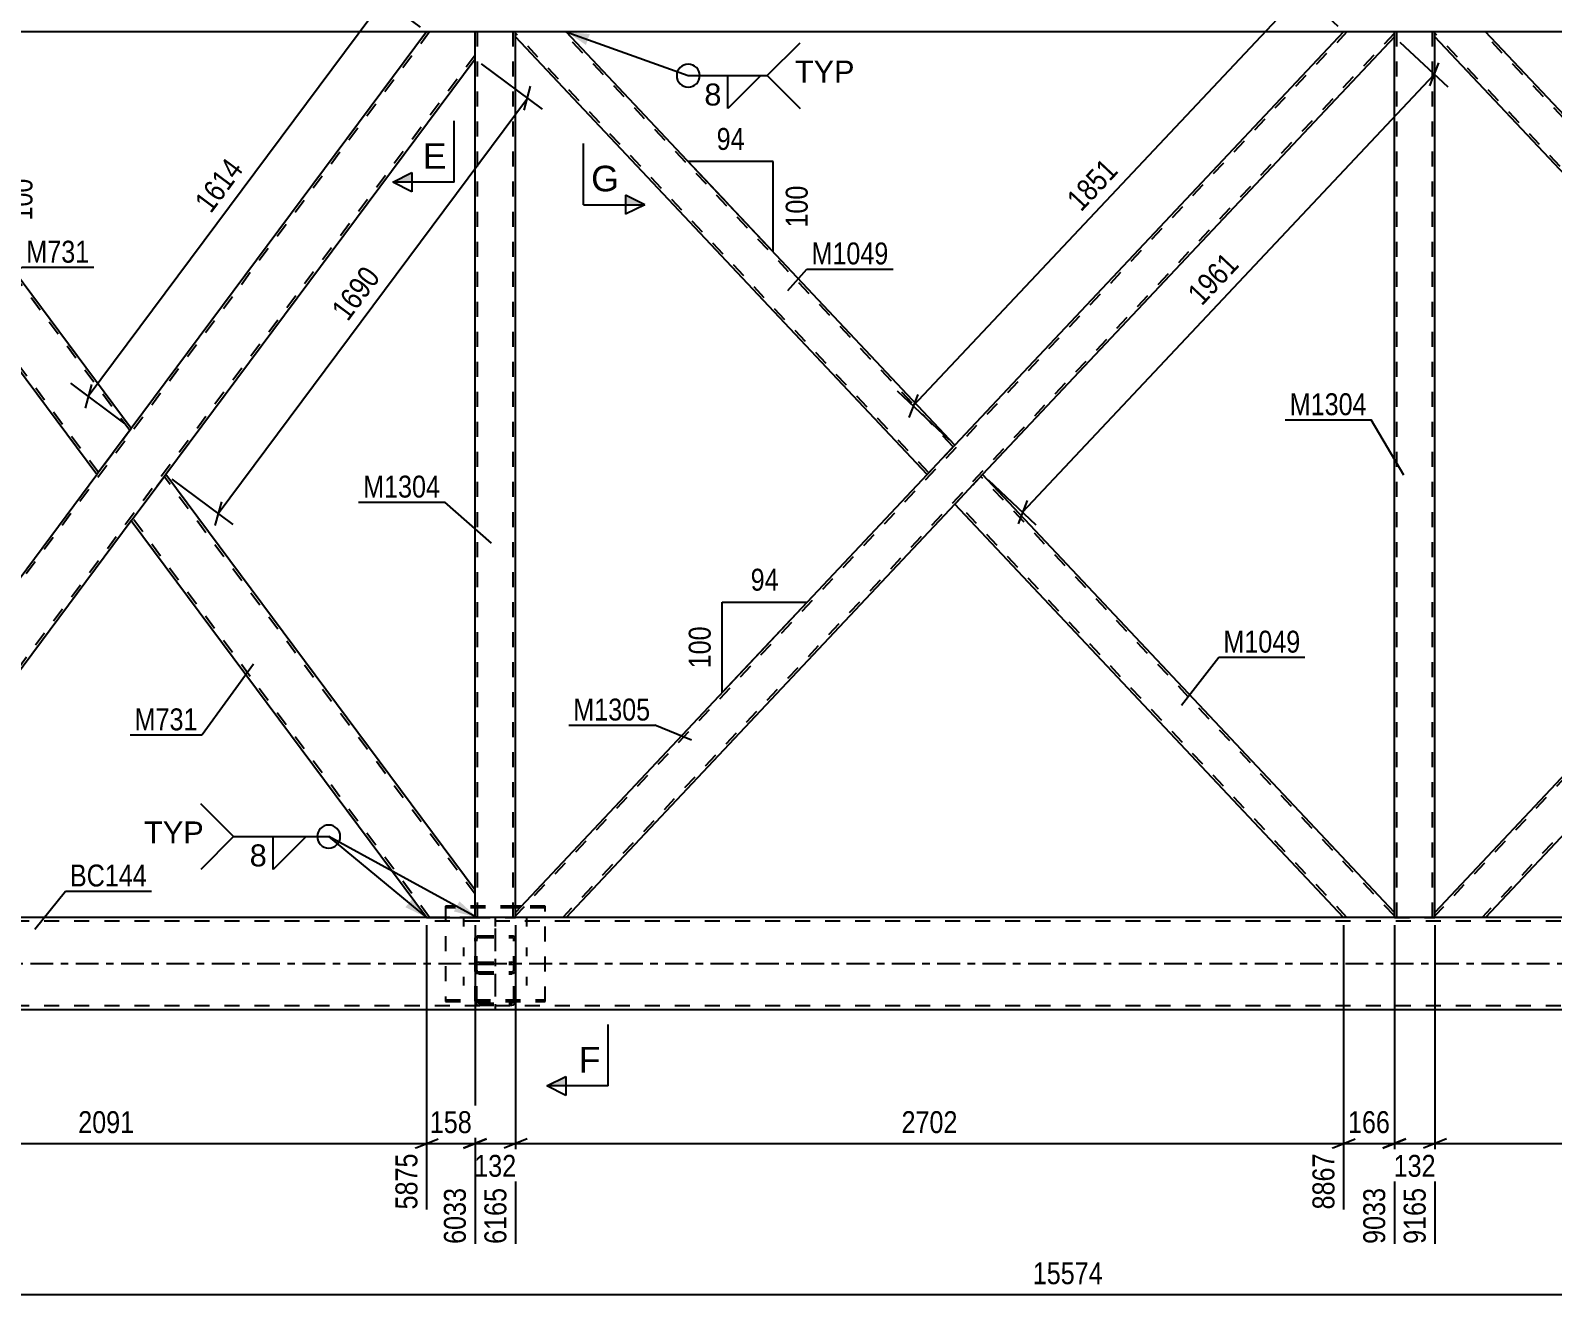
# Model space of a CAD drawing. Header units: millimetres. Extents: x -46 to 795, y -443 to 151.
# Drawn here: x 168.9 to 367.5, y -170.8 to -5.8 of the extents above; entities that cross this region are included whole.
import ezdxf

# ---------------------------------------------------------------- set-up
doc = ezdxf.new("R2010")
doc.units = ezdxf.units.MM
doc.linetypes.add('DXK_LINE_DOT2', pattern=[3.9198, 1.9599, -1.9599])
doc.linetypes.add('DXK_LINE_DOT3', pattern=[5.9187, 2.979, -0.9799, 0.9799, -0.9799])
doc.styles.add('Arial', font='ARIAL.TTF', dxfattribs={"height": 0.2})
doc.styles.add('Arial Narrow', font='ARIALN.TTF', dxfattribs={"height": 0.2})

# ---------------------------------------------------------------- blocks, each defined once
blk = doc.blocks.new('Part-761550593-3245 - 3006')
at = {"color": 7, "linetype": 'DXK_LINE_DOT3'}
blk.add_line((229.55, -123.04), (229.55, -133.66), dxfattribs=at)
at = {"color": 7, "linetype": 'DXK_LINE_DOT2'}
for p, q in [((226.91, -124.43), (226.94, -124.26)), ((226.91, -132.54), (226.91, -124.43)), ((226.94, -124.26), (227.05, -124.12)), ((227.05, -124.12), (227.2, -124.02)), ((227.16, -124.35), (227.15, -124.43)), ((227.15, -132.54), (227.15, -124.43)), ((227.22, -124.27), (227.16, -124.35)), ((227.2, -124.02), (227.39, -123.98)), ((227.29, -124.23), (227.22, -124.27)), ((227.39, -124.21), (227.29, -124.23)), ((227.39, -123.98), (231.71, -123.98)), ((227.39, -124.21), (231.71, -124.21)), ((231.71, -123.98), (231.89, -124.02)), ((231.8, -124.23), (231.71, -124.21)), ((231.87, -124.27), (231.8, -124.23)), ((231.93, -124.35), (231.87, -124.27)), ((231.89, -124.02), (232.04, -124.12)), ((231.95, -124.43), (231.93, -124.35)), ((231.95, -132.54), (231.95, -124.43)), ((232.04, -124.12), (232.15, -124.26)), ((232.15, -124.26), (232.19, -124.43)), ((232.19, -132.54), (232.19, -124.43)), ((226.94, -127.75), (226.91, -127.94)), ((226.94, -128.67), (226.91, -128.49)), ((227.05, -128.81), (226.94, -128.67)), ((227.2, -128.91), (227.05, -128.81)), ((227.15, -127.94), (227.16, -127.84)), ((227.15, -128.49), (227.16, -128.58)), ((227.16, -127.84), (227.22, -127.76)), ((227.16, -128.58), (227.22, -128.65)), ((227.39, -127.43), (227.2, -127.47)), ((227.39, -128.94), (227.2, -128.91)), ((227.22, -127.76), (227.29, -127.71)), ((227.22, -128.65), (227.29, -128.7)), ((227.29, -127.71), (227.39, -127.69)), ((227.29, -128.7), (227.39, -128.72)), ((227.39, -127.43), (231.71, -127.43)), ((227.39, -127.69), (231.71, -127.69)), ((227.39, -128.72), (231.71, -128.72)), ((227.39, -128.94), (231.71, -128.94)), ((231.89, -127.47), (231.71, -127.43)), ((231.71, -127.69), (231.8, -127.71)), ((231.71, -128.72), (231.8, -128.7)), ((231.89, -128.91), (231.71, -128.94)), ((231.8, -127.71), (231.87, -127.76)), ((231.8, -128.7), (231.87, -128.65)), ((231.87, -127.76), (231.93, -127.84)), ((231.87, -128.65), (231.93, -128.58)), ((232.04, -128.81), (231.89, -128.91)), ((231.93, -127.84), (231.95, -127.94)), ((231.93, -128.58), (231.95, -128.49)), ((232.15, -128.67), (232.04, -128.81)), ((232.19, -127.94), (232.15, -127.75)), ((232.19, -128.49), (232.15, -128.67)), ((226.91, -132.54), (226.94, -132.73)), ((227.16, -132.64), (227.15, -132.54)), ((227.22, -132.72), (227.16, -132.64)), ((227.2, -133.01), (227.39, -133.05)), ((227.29, -132.77), (227.22, -132.72)), ((227.39, -132.79), (227.29, -132.77)), ((227.39, -132.79), (231.71, -132.79)), ((227.39, -133.05), (231.71, -133.05)), ((231.8, -132.77), (231.71, -132.79)), ((231.71, -133.05), (231.89, -133.01)), ((231.87, -132.72), (231.8, -132.77)), ((231.93, -132.64), (231.87, -132.72)), ((231.95, -132.54), (231.93, -132.64)), ((232.15, -132.73), (232.19, -132.54))]:
    blk.add_line(p, q, dxfattribs=at)
for centre, start, end in [((227.41, -127.92), 114.32, 159.2417), ((231.68, -127.92), 20.7583, 65.68), ((227.41, -132.56), 200.7583, 245.68), ((231.68, -132.56), 294.32, 339.2417)]:
    blk.add_arc(centre, 0.496, start, end, dxfattribs=at)
blk = doc.blocks.new('Part-761550593-3167 - 3006')
at = {"color": 7, "linetype": 'DXK_LINE_DOT2'}
for p, q in [((232.18, -120.14), (223.05, -120.14)), ((223.05, -120.14), (223.05, -132.57)), ((232.18, -120.36), (223.05, -120.36)), ((236.05, -120.36), (232.73, -120.36)), ((236.05, -120.14), (232.93, -120.14)), ((236.05, -132.57), (236.05, -120.14)), ((223.05, -132.35), (236.05, -132.35)), ((223.05, -132.57), (236.05, -132.57))]:
    blk.add_line(p, q, dxfattribs=at)
at = {"color": 2, "linetype": 'Continuous'}
for p, q in [((232.93, -120.14), (232.18, -120.14)), ((232.73, -120.36), (232.18, -120.36))]:
    blk.add_line(p, q, dxfattribs=at)
blk = doc.blocks.new('Bolt-761550593-3153 - 3006')
at = {"color": 1, "linetype": 'DXK_LINE_DOT2'}
for p, q in [((225.45, -122.79), (225.45, -121.65)), ((229.57, -122.79), (229.57, -121.65)), ((233.65, -122.79), (233.65, -121.65)), ((225.45, -126.66), (225.45, -125.53)), ((233.65, -126.66), (233.65, -125.53)), ((225.45, -130.49), (225.45, -129.36)), ((229.57, -130.49), (229.57, -129.36)), ((233.65, -130.49), (233.65, -129.36))]:
    blk.add_line(p, q, dxfattribs=at)
blk = doc.blocks.new('Part-761550593-3191 - 3006')
at = {"color": 7, "linetype": 'DXK_LINE_DOT2'}
for p, q in [((568.54, -122.08), (20.9, -122.08)), ((568.54, -121.6), (36.9, -121.6)), ((226.9, -121.6), (220.6, -121.6)), ((568.54, -133.12), (20.9, -133.12))]:
    blk.add_line(p, q, dxfattribs=at)
at = {"color": 2, "linetype": 'Continuous'}
for p, q in [((220.6, -121.6), (143.48, -121.6)), ((563.74, -121.6), (226.9, -121.6)), ((20.9, -133.6), (568.54, -133.6))]:
    blk.add_line(p, q, dxfattribs=at)
at = {"color": 7, "linetype": 'DXK_LINE_DOT3'}
blk.add_line((20.9, -127.6), (568.54, -127.6), dxfattribs=at)
blk = doc.blocks.new('Part-761550593-3196 - 3006')
at = {"color": 7, "linetype": 'DXK_LINE_DOT2'}
for p, q in [((608.54, -6), (41.94, -6)), ((226.9, -6), (220.6, -6))]:
    blk.add_line(p, q, dxfattribs=at)
at = {"color": 2, "linetype": 'Continuous'}
for p, q in [((220.6, -6), (143.48, -6)), ((608.54, -6), (226.9, -6))]:
    blk.add_line(p, q, dxfattribs=at)
blk = doc.blocks.new('Part-761550593-3348 - 3006')
at = {"color": 2, "linetype": 'Continuous'}
for p, q in [((352.18, -6.66), (352.18, -6)), ((405.92, -63.8), (352.18, -6.66)), ((409.54, -59.95), (358.81, -6)), ((409.1, -60.41), (405.92, -63.8)), ((409.54, -59.95), (409.1, -60.41))]:
    blk.add_line(p, q, dxfattribs=at)
at = {"color": 7, "linetype": 'DXK_LINE_DOT2'}
for p, q in [((358.81, -6), (352.18, -6)), ((406.14, -63.57), (352.18, -6.19)), ((409.32, -60.18), (358.37, -6)), ((409.51, -59.98), (409.1, -60.41)), ((406.14, -63.57), (406.15, -63.55))]:
    blk.add_line(p, q, dxfattribs=at)
blk = doc.blocks.new('Part-761550593-3243 - 3006')
at = {"color": 7, "linetype": 'DXK_LINE_DOT2'}
for p, q in [((352.18, -6), (346.9, -6)), ((346.9, -6.66), (346.9, -6)), ((347.22, -121.6), (347.22, -6)), ((351.86, -121.6), (351.86, -6)), ((352.18, -6.66), (352.18, -6)), ((346.9, -121.6), (346.9, -120.94)), ((352.18, -121.6), (352.18, -120.94)), ((346.9, -121.6), (352.18, -121.6))]:
    blk.add_line(p, q, dxfattribs=at)
at = {"color": 2, "linetype": 'Continuous'}
for p, q in [((346.9, -120.94), (346.9, -6.66)), ((352.18, -120.94), (352.18, -6.66))]:
    blk.add_line(p, q, dxfattribs=at)
blk = doc.blocks.new('Part-761550593-3288 - 3006')
at = {"color": 2, "linetype": 'Continuous'}
for p, q in [((182.04, -69.83), (186.53, -63.8)), ((226.9, -118.03), (186.53, -63.8)), ((220.58, -121.6), (182.04, -69.83)), ((226.9, -121.6), (226.9, -118.03)), ((220.6, -121.6), (226.9, -121.6))]:
    blk.add_line(p, q, dxfattribs=at)
at = {"color": 7, "linetype": 'DXK_LINE_DOT2'}
for p, q in [((226.9, -118.56), (186.33, -64.07)), ((182.24, -69.56), (182.25, -69.54)), ((220.98, -121.6), (182.24, -69.56)), ((220.58, -121.6), (220.6, -121.6)), ((220.6, -121.6), (220.58, -121.6))]:
    blk.add_line(p, q, dxfattribs=at)
blk = doc.blocks.new('Part-761550593-3303 - 3006')
at = {"color": 2, "linetype": 'Continuous'}
for p, q in [((293.16, -63.8), (289.54, -67.65)), ((346.9, -120.94), (293.16, -63.8)), ((340.27, -121.6), (289.54, -67.65)), ((346.9, -121.6), (346.9, -120.94))]:
    blk.add_line(p, q, dxfattribs=at)
at = {"color": 7, "linetype": 'DXK_LINE_DOT2'}
for p, q in [((346.9, -121.41), (292.94, -64.03)), ((289.76, -67.42), (289.78, -67.4)), ((340.71, -121.6), (289.76, -67.42)), ((346.9, -121.6), (340.27, -121.6))]:
    blk.add_line(p, q, dxfattribs=at)
blk = doc.blocks.new('Part-761550593-3333 - 3006')
at = {"color": 7, "linetype": 'DXK_LINE_DOT2'}
for p, q in [((340.71, -6), (232.18, -121.41)), ((346.9, -6.19), (238.37, -121.6)), ((346.9, -6), (340.27, -6)), ((289.54, -59.95), (285.92, -63.8)), ((293.16, -63.8), (289.54, -67.65)), ((238.81, -121.6), (232.18, -121.6))]:
    blk.add_line(p, q, dxfattribs=at)
at = {"color": 2, "linetype": 'Continuous'}
for p, q in [((340.27, -6), (289.54, -59.95)), ((346.9, -6.66), (293.16, -63.8)), ((346.9, -6.66), (346.9, -6)), ((285.92, -63.8), (232.18, -120.94)), ((289.54, -67.65), (238.81, -121.6)), ((232.18, -121.6), (232.18, -120.94))]:
    blk.add_line(p, q, dxfattribs=at)
blk = doc.blocks.new('Part-761550593-3338 - 3006')
at = {"color": 2, "linetype": 'Continuous'}
for p, q in [((232.18, -6.66), (232.18, -6)), ((285.92, -63.8), (232.18, -6.66)), ((289.54, -59.95), (238.81, -6)), ((289.1, -60.41), (285.92, -63.8)), ((289.54, -59.95), (289.1, -60.41))]:
    blk.add_line(p, q, dxfattribs=at)
at = {"color": 7, "linetype": 'DXK_LINE_DOT2'}
for p, q in [((238.81, -6), (232.18, -6)), ((286.14, -63.57), (232.18, -6.19)), ((289.32, -60.18), (238.37, -6)), ((289.51, -59.98), (289.1, -60.41)), ((286.14, -63.57), (286.15, -63.55))]:
    blk.add_line(p, q, dxfattribs=at)
blk = doc.blocks.new('Part-761550593-3343 - 3006')
at = {"color": 7, "linetype": 'DXK_LINE_DOT2'}
for p, q in [((460.71, -6), (352.18, -121.41)), ((466.9, -6.19), (358.37, -121.6)), ((466.9, -6), (460.27, -6)), ((409.54, -59.95), (405.92, -63.8)), ((413.16, -63.8), (409.54, -67.65)), ((358.81, -121.6), (352.18, -121.6))]:
    blk.add_line(p, q, dxfattribs=at)
at = {"color": 2, "linetype": 'Continuous'}
for p, q in [((460.27, -6), (409.54, -59.95)), ((466.9, -6.66), (413.16, -63.8)), ((466.9, -6.66), (466.9, -6)), ((405.92, -63.8), (352.18, -120.94)), ((409.54, -67.65), (358.81, -121.6)), ((352.18, -121.6), (352.18, -120.94))]:
    blk.add_line(p, q, dxfattribs=at)
blk = doc.blocks.new('Part-761550593-3388 - 3006')
at = {"color": 7, "linetype": 'DXK_LINE_DOT2'}
for p, q in [((232.18, -6), (226.9, -6)), ((226.9, -9.57), (226.9, -6)), ((227.22, -121.6), (227.22, -6)), ((231.86, -121.6), (231.86, -6)), ((232.18, -6.66), (232.18, -6)), ((226.9, -121.6), (226.9, -118.03)), ((232.18, -121.6), (232.18, -120.94)), ((226.9, -121.6), (232.18, -121.6))]:
    blk.add_line(p, q, dxfattribs=at)
at = {"color": 2, "linetype": 'Continuous'}
for p, q in [((232.18, -120.94), (232.18, -6.66)), ((226.9, -118.03), (226.9, -9.57))]:
    blk.add_line(p, q, dxfattribs=at)
blk = doc.blocks.new('Part-761550593-3413 - 3006')
at = {"color": 7, "linetype": 'DXK_LINE_DOT2'}
for p, q in [((220.98, -6), (137.18, -118.56)), ((220.58, -6), (220.6, -6)), ((220.6, -6), (220.58, -6)), ((226.9, -9.04), (143.1, -121.6)), ((182.04, -57.77), (177.55, -63.8)), ((186.53, -63.8), (182.04, -69.83)), ((137.18, -121.6), (137.18, -118.03)), ((143.49, -121.6), (143.48, -121.6)), ((143.49, -121.6), (143.48, -121.6))]:
    blk.add_line(p, q, dxfattribs=at)
at = {"color": 2, "linetype": 'Continuous'}
for p, q in [((220.58, -6), (182.04, -57.77)), ((226.9, -6), (220.6, -6)), ((226.9, -9.57), (226.9, -6)), ((226.9, -9.57), (186.53, -63.8)), ((137.18, -118.03), (177.55, -63.8)), ((182.04, -69.83), (143.49, -121.6)), ((142.7, -121.6), (137.18, -121.6)), ((143.48, -121.6), (142.7, -121.6))]:
    blk.add_line(p, q, dxfattribs=at)
blk = doc.blocks.new('Part-761550593-3418 - 3006')
at = {"color": 2, "linetype": 'Continuous'}
for p, q in [((143.48, -6), (137.18, -6)), ((182.04, -57.77), (143.49, -6)), ((177.55, -63.8), (137.18, -9.57)), ((181.64, -58.31), (177.55, -63.8)), ((181.64, -58.31), (182.04, -57.77))]:
    blk.add_line(p, q, dxfattribs=at)
at = {"color": 7, "linetype": 'DXK_LINE_DOT2'}
for p, q in [((137.18, -9.57), (137.18, -6)), ((181.84, -58.04), (143.1, -6)), ((143.49, -6), (143.48, -6)), ((143.49, -6), (143.48, -6)), ((177.75, -63.53), (137.18, -9.04)), ((182.01, -57.81), (181.64, -58.31)), ((177.75, -63.53), (177.77, -63.51))]:
    blk.add_line(p, q, dxfattribs=at)
blk = doc.blocks.new('StraightDimension-761550593-4688 - 3006')
at = {"color": 7, "linetype": 'Continuous'}
for p, q in [((339.54, -5.31), (332.77, 1.06)), ((334.25, -2.4), (335.43, 0.61)), ((284.11, -54.84), (334.84, -0.89)), ((288.81, -59.26), (282.03, -52.89)), ((284.7, -53.33), (283.52, -56.34))]:
    blk.add_line(p, q, dxfattribs=at)
at = {"color": 0}
blk.add_wipeout([(311.84, -24.25), (308.78, -21.37), (302.95, -27.57), (306.01, -30.45)], dxfattribs=at)
at = {"color": 3, "style": 'Arial Narrow'}
blk.add_text('1851', height=2.863, rotation=46.7591, dxfattribs=at).set_placement((305.99, -29.6))
blk = doc.blocks.new('StraightDimension-761550593-10616 - 3006')
at = {"color": 7, "linetype": 'Continuous'}
for p, q in [((340.27, -122.6), (340.27, -159.71)), ((346.9, -122.6), (346.9, -164.21)), ((338.77, -151.7), (341.77, -150.5)), ((348.4, -150.5), (345.4, -151.7)), ((340.27, -151.1), (346.9, -151.1))]:
    blk.add_line(p, q, dxfattribs=at)
at = {"color": 0}
blk.add_wipeout([(346.93, -150.35), (346.93, -146.15), (340.24, -146.15), (340.24, -150.35)], dxfattribs=at)
at = {"color": 0, "linetype": 'Continuous'}
blk.add_wipeout([(346.3, -156.3), (342.1, -156.3), (342.1, -164.81), (346.3, -164.81)], dxfattribs=at)
at = {"color": 3, "style": 'Arial Narrow'}
blk.add_text('166', height=2.863, dxfattribs=at).set_placement((340.84, -149.75))
at = {"color": 3, "linetype": 'Continuous', "style": 'Arial Narrow'}
blk.add_text('9033', height=2.863, rotation=90.0002, dxfattribs=at).set_placement((345.7, -164.21))
blk = doc.blocks.new('AngleDimension-761550593-14984 - 3006')
at = {"color": 7, "linetype": 'Continuous'}
for p, q in [((259.16, -80.45), (270.26, -80.45)), ((259.16, -92.25), (270.26, -80.45)), ((259.16, -92.25), (259.16, -80.45)), ((266.75, -84.18), (270.26, -80.45))]:
    blk.add_line(p, q, dxfattribs=at)
at = {"color": 0}
for points in [[(267.14, -79.55), (267.14, -75.35), (262.28, -75.35), (262.28, -79.55)], [(258.26, -83), (254.06, -83), (254.06, -89.69), (258.26, -89.69)]]:
    blk.add_wipeout(points, dxfattribs=at)
at = {"color": 3, "style": 'Arial Narrow'}
blk.add_text('94', height=2.863, dxfattribs=at).set_placement((262.88, -78.95))
blk.add_text('100', height=2.863, rotation=90.0002, dxfattribs=at).set_placement((257.66, -89.09))
blk = doc.blocks.new('StraightDimension-761550593-4497 - 3006')
at = {"color": 7, "linetype": 'Continuous'}
for p, q in [((227.7, -10.17), (235.67, -16.11)), ((233.33, -16.23), (234.16, -13.11)), ((193.38, -68.9), (233.75, -14.67)), ((187.33, -64.4), (195.3, -70.33)), ((193.79, -67.34), (192.96, -70.46))]:
    blk.add_line(p, q, dxfattribs=at)
at = {"color": 0}
blk.add_wipeout([(215.5, -37.92), (212.13, -35.42), (207.05, -42.24), (210.42, -44.75)], dxfattribs=at)
at = {"color": 3, "style": 'Arial Narrow'}
blk.add_text('1690', height=2.863, rotation=53.3309, dxfattribs=at).set_placement((210.29, -43.91))
blk = doc.blocks.new('AngleDimension-761550593-3540 - 3006')
at = {"color": 7, "linetype": 'Continuous'}
for p, q in [((259.88, -28.41), (254.72, -22.92)), ((265.82, -22.92), (254.72, -22.92)), ((265.82, -34.72), (254.72, -22.92)), ((265.82, -34.72), (265.82, -22.92))]:
    blk.add_line(p, q, dxfattribs=at)
at = {"color": 0}
for points in [[(262.7, -22.02), (262.7, -17.82), (257.84, -17.82), (257.84, -22.02)], [(270.92, -25.48), (266.72, -25.48), (266.72, -32.16), (270.92, -32.16)]]:
    blk.add_wipeout(points, dxfattribs=at)
at = {"color": 3, "style": 'Arial Narrow'}
blk.add_text('94', height=2.863, dxfattribs=at).set_placement((258.44, -21.42))
blk.add_text('100', height=2.863, rotation=90.0002, dxfattribs=at).set_placement((270.32, -31.56))
blk = doc.blocks.new('AngleDimension-761550593-3565 - 3006')
at = {"color": 7, "linetype": 'Continuous'}
for p, q in [((158.53, -26.19), (154.96, -21.4)), ((164.64, -21.4), (154.96, -21.4)), ((164.64, -34.39), (154.96, -21.4)), ((164.64, -34.39), (164.64, -21.4))]:
    blk.add_line(p, q, dxfattribs=at)
at = {"color": 0}
for points in [[(162.23, -20.5), (162.23, -16.3), (157.37, -16.3), (157.37, -20.5)], [(169.74, -24.56), (165.54, -24.56), (165.54, -31.24), (169.74, -31.24)]]:
    blk.add_wipeout(points, dxfattribs=at)
at = {"color": 3, "style": 'Arial Narrow'}
blk.add_text('74', height=2.863, dxfattribs=at).set_placement((157.97, -19.9))
blk.add_text('100', height=2.863, rotation=90.0002, dxfattribs=at).set_placement((169.14, -30.64))
blk = doc.blocks.new('StraightDimension-761550593-4317 - 3006')
at = {"color": 7, "linetype": 'Continuous'}
for p, q in [((347.63, -7.35), (353.86, -13.21)), ((298.38, -68.7), (352.11, -11.56)), ((351.52, -13.07), (352.7, -10.06)), ((293.89, -64.49), (300.12, -70.35)), ((298.97, -67.2), (297.78, -70.21))]:
    blk.add_line(p, q, dxfattribs=at)
at = {"color": 0}
blk.add_wipeout([(327.61, -36.52), (324.55, -33.64), (318.72, -39.84), (321.78, -42.72)], dxfattribs=at)
at = {"color": 3, "style": 'Arial Narrow'}
blk.add_text('1961', height=2.863, rotation=46.7591, dxfattribs=at).set_placement((321.76, -41.87))
blk = doc.blocks.new('StraightDimension-761550593-4372 - 3006')
at = {"color": 7, "linetype": 'Continuous'}
for p, q in [((176.41, -53.58), (214.96, -1.81)), ((219.78, -5.4), (212.67, -0.11)), ((214.54, -3.37), (215.37, -0.25)), ((181.24, -57.17), (174.13, -51.88)), ((176.83, -52.02), (176, -55.14))]:
    blk.add_line(p, q, dxfattribs=at)
at = {"color": 0}
blk.add_wipeout([(197.62, -23.83), (194.26, -21.33), (189.17, -28.15), (192.54, -30.66)], dxfattribs=at)
at = {"color": 3, "style": 'Arial Narrow'}
blk.add_text('1614', height=2.863, rotation=53.3309, dxfattribs=at).set_placement((192.42, -29.82))
blk = doc.blocks.new('StraightDimension-761550593-4593 - 3006')
at = {"color": 7, "linetype": 'Continuous'}
blk.add_line((0, -170.82), (608.54, -170.82), dxfattribs=at)
at = {"color": 0}
blk.add_wipeout([(309.44, -170.07), (309.44, -165.87), (299.1, -165.87), (299.1, -170.07)], dxfattribs=at)
at = {"color": 3, "style": 'Arial Narrow'}
blk.add_text('15574', height=2.863, dxfattribs=at).set_placement((299.7, -169.47))
blk = doc.blocks.new('StraightDimension-761550593-10614 - 3006')
at = {"color": 7, "linetype": 'Continuous'}
for p, q in [((352.18, -122.6), (352.18, -164.21)), ((460.27, -122.6), (460.27, -161.54)), ((353.68, -150.5), (350.68, -151.7)), ((458.77, -151.7), (461.77, -150.5)), ((352.18, -151.1), (460.27, -151.1))]:
    blk.add_line(p, q, dxfattribs=at)
at = {"color": 0}
blk.add_wipeout([(410.48, -150.35), (410.48, -146.15), (401.97, -146.15), (401.97, -150.35)], dxfattribs=at)
at = {"color": 0, "linetype": 'Continuous'}
blk.add_wipeout([(459.67, -151.8), (455.47, -151.8), (455.47, -162.14), (459.67, -162.14)], dxfattribs=at)
at = {"color": 3, "style": 'Arial Narrow'}
blk.add_text('2702', height=2.863, dxfattribs=at).set_placement((402.57, -149.75))
at = {"color": 3, "linetype": 'Continuous', "style": 'Arial Narrow'}
blk.add_text('11867', height=2.863, rotation=90.0002, dxfattribs=at).set_placement((459.07, -161.54))
blk = doc.blocks.new('StraightDimension-761550593-10615 - 3006')
at = {"color": 7, "linetype": 'Continuous'}
for p, q in [((346.9, -122.6), (346.9, -164.21)), ((352.18, -122.6), (352.18, -164.21)), ((345.4, -151.7), (348.4, -150.5)), ((353.68, -150.5), (350.68, -151.7)), ((346.9, -151.1), (352.18, -151.1))]:
    blk.add_line(p, q, dxfattribs=at)
at = {"color": 0}
blk.add_wipeout([(352.88, -156.05), (352.88, -151.85), (346.2, -151.85), (346.2, -156.05)], dxfattribs=at)
at = {"color": 0, "linetype": 'Continuous'}
blk.add_wipeout([(351.58, -156.3), (347.38, -156.3), (347.38, -164.81), (351.58, -164.81)], dxfattribs=at)
at = {"color": 3, "style": 'Arial Narrow'}
blk.add_text('132', height=2.863, dxfattribs=at).set_placement((346.8, -155.45))
at = {"color": 3, "linetype": 'Continuous', "style": 'Arial Narrow'}
blk.add_text('9165', height=2.863, rotation=90.0002, dxfattribs=at).set_placement((350.98, -164.21))
blk = doc.blocks.new('StraightDimension-761550593-10617 - 3006')
at = {"color": 7, "linetype": 'Continuous'}
for p, q in [((232.19, -122.6), (232.19, -164.21)), ((340.27, -122.6), (340.27, -159.71)), ((233.69, -150.5), (230.69, -151.7)), ((338.77, -151.7), (341.77, -150.5)), ((232.19, -151.1), (340.27, -151.1))]:
    blk.add_line(p, q, dxfattribs=at)
at = {"color": 0}
blk.add_wipeout([(290.49, -150.35), (290.49, -146.15), (281.97, -146.15), (281.97, -150.35)], dxfattribs=at)
at = {"color": 0, "linetype": 'Continuous'}
blk.add_wipeout([(339.67, -151.8), (335.47, -151.8), (335.47, -160.31), (339.67, -160.31)], dxfattribs=at)
at = {"color": 3, "style": 'Arial Narrow'}
blk.add_text('2702', height=2.863, dxfattribs=at).set_placement((282.57, -149.75))
at = {"color": 3, "linetype": 'Continuous', "style": 'Arial Narrow'}
blk.add_text('8867', height=2.863, rotation=90.0002, dxfattribs=at).set_placement((339.07, -159.71))
blk = doc.blocks.new('StraightDimension-761550593-10618 - 3006')
at = {"color": 7, "linetype": 'Continuous'}
for p, q in [((226.9, -122.6), (226.9, -164.21)), ((232.19, -122.6), (232.19, -164.21)), ((225.4, -151.7), (228.4, -150.5)), ((233.69, -150.5), (230.69, -151.7)), ((226.9, -151.1), (232.19, -151.1))]:
    blk.add_line(p, q, dxfattribs=at)
at = {"color": 0}
blk.add_wipeout([(232.88, -156.05), (232.88, -151.85), (226.2, -151.85), (226.2, -156.05)], dxfattribs=at)
at = {"color": 0, "linetype": 'Continuous'}
blk.add_wipeout([(231.59, -156.3), (227.39, -156.3), (227.39, -164.81), (231.59, -164.81)], dxfattribs=at)
at = {"color": 3, "style": 'Arial Narrow'}
blk.add_text('132', height=2.863, dxfattribs=at).set_placement((226.8, -155.45))
at = {"color": 3, "linetype": 'Continuous', "style": 'Arial Narrow'}
blk.add_text('6165', height=2.863, rotation=90.0002, dxfattribs=at).set_placement((230.99, -164.21))
blk = doc.blocks.new('StraightDimension-761550593-10619 - 3006')
at = {"color": 7, "linetype": 'Continuous'}
for p, q in [((220.58, -122.6), (220.58, -159.71)), ((226.9, -122.6), (226.9, -164.21)), ((219.08, -151.7), (222.08, -150.5)), ((228.4, -150.5), (225.4, -151.7)), ((220.58, -151.1), (226.9, -151.1))]:
    blk.add_line(p, q, dxfattribs=at)
at = {"color": 0}
blk.add_wipeout([(227.08, -150.35), (227.08, -146.15), (220.4, -146.15), (220.4, -150.35)], dxfattribs=at)
at = {"color": 0, "linetype": 'Continuous'}
blk.add_wipeout([(226.3, -156.3), (222.1, -156.3), (222.1, -164.81), (226.3, -164.81)], dxfattribs=at)
at = {"color": 3, "style": 'Arial Narrow'}
blk.add_text('158', height=2.863, dxfattribs=at).set_placement((221, -149.75))
at = {"color": 3, "linetype": 'Continuous', "style": 'Arial Narrow'}
blk.add_text('6033', height=2.863, rotation=90.0002, dxfattribs=at).set_placement((225.7, -164.21))
blk = doc.blocks.new('StraightDimension-761550593-10620 - 3006')
at = {"color": 7, "linetype": 'Continuous'}
for p, q in [((136.94, -122.6), (136.94, -164.21)), ((220.58, -122.6), (220.58, -159.71)), ((138.44, -150.5), (135.44, -151.7)), ((219.08, -151.7), (222.08, -150.5)), ((136.94, -151.1), (220.58, -151.1))]:
    blk.add_line(p, q, dxfattribs=at)
at = {"color": 0}
blk.add_wipeout([(183.02, -150.35), (183.02, -146.15), (174.51, -146.15), (174.51, -150.35)], dxfattribs=at)
at = {"color": 0, "linetype": 'Continuous'}
blk.add_wipeout([(219.98, -151.8), (215.78, -151.8), (215.78, -160.31), (219.98, -160.31)], dxfattribs=at)
at = {"color": 3, "style": 'Arial Narrow'}
blk.add_text('2091', height=2.863, dxfattribs=at).set_placement((175.11, -149.75))
at = {"color": 3, "linetype": 'Continuous', "style": 'Arial Narrow'}
blk.add_text('5875', height=2.863, rotation=90.0002, dxfattribs=at).set_placement((219.38, -159.71))
blk = doc.blocks.new('WeldMark-761550593-16577 - 3006')
at = {"linetype": 'Continuous'}
blk.add_hatch(color=30, dxfattribs=at).paths.add_polyline_path([(241.38, -7.72), (238.81, -6), (241.88, -6.31)])
at = {"color": 30, "linetype": 'Continuous'}
blk.add_line((238.81, -6), (254.73, -11.73), dxfattribs=at)
at = {"color": 3, "linetype": 'Continuous'}
for q in [(269.34, -7.44), (269.34, -16.01)]:
    blk.add_line((265.05, -11.73), q, dxfattribs=at)
blk.add_arc((254.73, -11.73), 1.5, 90, 270, dxfattribs=at)
at = {"color": 0}
blk.add_wipeout([(259.25, -15.83), (259.25, -12.43), (256.63, -12.43), (256.63, -15.83)], dxfattribs=at)
at = {"color": 30, "linetype": 'Continuous'}
blk.add_line((254.73, -11.73), (265.05, -11.73), dxfattribs=at)
at = {"color": 3, "linetype": 'Continuous'}
for p, q in [((259.91, -11.73), (264.19, -11.73)), ((264.19, -11.73), (259.91, -16.01)), ((259.91, -16.01), (259.91, -11.73))]:
    blk.add_line(p, q, dxfattribs=at)
blk.add_arc((254.73, -11.73), 1.5, 270, 90, dxfattribs=at)
at = {"color": 3, "style": 'Arial'}
blk.add_text('8', height=2.87, dxfattribs=at).set_placement((256.83, -15.63))
at = {"color": 0, "linetype": 'Continuous'}
blk.add_wipeout([(276.43, -12.63), (276.43, -9.63), (268.65, -9.63), (268.65, -12.63)], dxfattribs=at)
blk.add_wipeout([(276.43, -12.63), (276.43, -9.63), (268.65, -9.63), (268.65, -12.63)], dxfattribs=at)
at = {"color": 3, "linetype": 'Continuous', "style": 'Arial'}
blk.add_text('TYP', height=2.865, dxfattribs=at).set_placement((268.65, -12.63))
blk = doc.blocks.new('Mark-761550593-3187 - 3006')
at = {"color": 0}
blk.add_wipeout([(184.07, -117.56), (184.07, -114.56), (174.03, -114.56), (174.03, -117.56)], dxfattribs=at)
blk.add_wipeout([(184.07, -117.56), (184.07, -114.56), (174.03, -114.56), (174.03, -117.56)], dxfattribs=at)
at = {"color": 30, "linetype": 'Continuous'}
for p, q in [((169.43, -123.11), (173.43, -118.16)), ((173.43, -118.16), (184.67, -118.16))]:
    blk.add_line(p, q, dxfattribs=at)
at = {"color": 3, "style": 'Arial Narrow'}
blk.add_text('BC144', height=2.863, dxfattribs=at).set_placement((174.03, -117.56))
blk = doc.blocks.new('Mark-761550593-3239 - 3006')
at = {"color": 0}
blk.add_wipeout([(343.29, -56.05), (343.29, -53.05), (333.24, -53.05), (333.24, -56.05)], dxfattribs=at)
blk.add_wipeout([(343.29, -56.05), (343.29, -53.05), (333.24, -53.05), (333.24, -56.05)], dxfattribs=at)
at = {"color": 30, "linetype": 'Continuous'}
for p in [(332.64, -56.65), (348.14, -63.87)]:
    blk.add_line(p, (343.89, -56.65), dxfattribs=at)
at = {"color": 3, "style": 'Arial Narrow'}
blk.add_text('M1304', height=2.863, dxfattribs=at).set_placement((333.24, -56.05))
blk = doc.blocks.new('Mark-761550593-3284 - 3006')
at = {"color": 0}
blk.add_wipeout([(190.69, -97.18), (190.69, -94.18), (182.47, -94.18), (182.47, -97.18)], dxfattribs=at)
blk.add_wipeout([(190.69, -97.18), (190.69, -94.18), (182.47, -94.18), (182.47, -97.18)], dxfattribs=at)
at = {"color": 30, "linetype": 'Continuous'}
for p in [(198.01, -88.55), (181.87, -97.78)]:
    blk.add_line(p, (191.29, -97.78), dxfattribs=at)
at = {"color": 3, "style": 'Arial Narrow'}
blk.add_text('M731', height=2.863, dxfattribs=at).set_placement((182.47, -97.18))
blk = doc.blocks.new('Mark-761550593-3299 - 3006')
at = {"color": 0}
blk.add_wipeout([(334.63, -87.04), (334.63, -84.04), (324.58, -84.04), (324.58, -87.04)], dxfattribs=at)
blk.add_wipeout([(334.63, -87.04), (334.63, -84.04), (324.58, -84.04), (324.58, -87.04)], dxfattribs=at)
at = {"color": 30, "linetype": 'Continuous'}
for p, q in [((319.1, -93.9), (323.98, -87.64)), ((323.98, -87.64), (335.23, -87.64))]:
    blk.add_line(p, q, dxfattribs=at)
at = {"color": 3, "style": 'Arial Narrow'}
blk.add_text('M1049', height=2.863, dxfattribs=at).set_placement((324.58, -87.04))
blk = doc.blocks.new('SectionMark-761550593-4723 - 3006')
at = {"linetype": 'Continuous'}
for points in [[(238.77, 30.26), (238.77, 29.01), (236.27, 30.26)], [(238.77, -142.34), (238.77, -143.59), (236.27, -143.59)]]:
    blk.add_hatch(color=6, dxfattribs=at).paths.add_polyline_path(points)
at = {"color": 6, "linetype": 'Continuous'}
for p, q in [((236.27, 30.26), (238.77, 31.51)), ((244.27, 30.26), (236.27, 30.26)), ((236.27, 30.26), (238.77, 29.01)), ((238.77, 29.01), (238.77, 31.51)), ((244.27, 30.26), (244.27, 22.26)), ((244.27, -143.59), (244.27, -135.59)), ((236.27, -143.59), (238.77, -142.34)), ((238.77, -142.34), (238.77, -144.84)), ((244.27, -143.59), (236.27, -143.59)), ((238.77, -144.84), (236.27, -143.59))]:
    blk.add_line(p, q, dxfattribs=at)
at = {"color": 0, "linetype": 'Continuous'}
for points in [[(243.27, 25.01), (243.27, 28.51), (240.42, 28.51), (240.42, 25.01)], [(243.27, -141.84), (243.27, -138.34), (240.42, -138.34), (240.42, -141.84)]]:
    blk.add_wipeout(points, dxfattribs=at)
at = {"color": 3, "linetype": 'Continuous', "style": 'Arial'}
for p in [(240.42, 25.01), (240.42, -141.84)]:
    blk.add_text('F', height=3.34, dxfattribs=at).set_placement(p)
blk = doc.blocks.new('Mark-761550593-3329 - 3006')
at = {"color": 0}
blk.add_wipeout([(249.78, -95.9), (249.78, -92.9), (239.73, -92.9), (239.73, -95.9)], dxfattribs=at)
blk.add_wipeout([(249.78, -95.9), (249.78, -92.9), (239.73, -92.9), (239.73, -95.9)], dxfattribs=at)
at = {"color": 30, "linetype": 'Continuous'}
for p in [(239.13, -96.5), (255.14, -98.47)]:
    blk.add_line(p, (250.38, -96.5), dxfattribs=at)
at = {"color": 3, "style": 'Arial Narrow'}
blk.add_text('M1305', height=2.863, dxfattribs=at).set_placement((239.73, -95.9))
blk = doc.blocks.new('Mark-761550593-3334 - 3006')
at = {"color": 0}
blk.add_wipeout([(280.87, -36.37), (280.87, -33.37), (270.82, -33.37), (270.82, -36.37)], dxfattribs=at)
blk.add_wipeout([(280.87, -36.37), (280.87, -33.37), (270.82, -33.37), (270.82, -36.37)], dxfattribs=at)
at = {"color": 30, "linetype": 'Continuous'}
for p, q in [((267.75, -39.76), (270.22, -36.97)), ((270.22, -36.97), (281.47, -36.97))]:
    blk.add_line(p, q, dxfattribs=at)
at = {"color": 3, "style": 'Arial Narrow'}
blk.add_text('M1049', height=2.863, dxfattribs=at).set_placement((270.82, -36.37))
blk = doc.blocks.new('Mark-761550593-3384 - 3006')
at = {"color": 0}
blk.add_wipeout([(222.35, -66.8), (222.35, -63.8), (212.3, -63.8), (212.3, -66.8)], dxfattribs=at)
blk.add_wipeout([(222.35, -66.8), (222.35, -63.8), (212.3, -63.8), (212.3, -66.8)], dxfattribs=at)
at = {"color": 30, "linetype": 'Continuous'}
for p in [(211.7, -67.4), (229.07, -72.75)]:
    blk.add_line(p, (222.95, -67.4), dxfattribs=at)
at = {"color": 3, "style": 'Arial Narrow'}
blk.add_text('M1304', height=2.863, dxfattribs=at).set_placement((212.3, -66.8))
blk = doc.blocks.new('Mark-761550593-3414 - 3006')
at = {"color": 0}
blk.add_wipeout([(176.56, -36.14), (176.56, -33.14), (168.34, -33.14), (168.34, -36.14)], dxfattribs=at)
blk.add_wipeout([(176.56, -36.14), (176.56, -33.14), (168.34, -33.14), (168.34, -36.14)], dxfattribs=at)
at = {"color": 30, "linetype": 'Continuous'}
for p, q in [((165.8, -38.5), (167.74, -36.74)), ((167.74, -36.74), (177.16, -36.74))]:
    blk.add_line(p, q, dxfattribs=at)
at = {"color": 3, "style": 'Arial Narrow'}
blk.add_text('M731', height=2.863, dxfattribs=at).set_placement((168.34, -36.14))
blk = doc.blocks.new('WeldMark-761550593-10325 - 3006')
at = {"linetype": 'Continuous'}
for points in [[(218.77, -119.11), (220.6, -121.6), (217.81, -120.27)], [(224.87, -119.5), (227.15, -121.6), (224.15, -120.82)]]:
    blk.add_hatch(color=30, dxfattribs=at).paths.add_polyline_path(points)
at = {"color": 3, "linetype": 'Continuous'}
for q in [(191.1, -106.76), (191.1, -115.33)]:
    blk.add_line((195.39, -111.04), q, dxfattribs=at)
at = {"color": 30, "linetype": 'Continuous'}
for p in [(227.15, -121.6), (220.6, -121.6)]:
    blk.add_line(p, (207.81, -111.04), dxfattribs=at)
at = {"color": 3, "linetype": 'Continuous'}
for start, end in [(90, 270), (270, 90)]:
    blk.add_arc((207.81, -111.04), 1.5, start, end, dxfattribs=at)
at = {"color": 0}
blk.add_wipeout([(199.91, -115.14), (199.91, -111.74), (197.29, -111.74), (197.29, -115.14)], dxfattribs=at)
at = {"color": 30, "linetype": 'Continuous'}
blk.add_line((195.39, -111.04), (207.81, -111.04), dxfattribs=at)
at = {"color": 3, "linetype": 'Continuous'}
for p, q in [((200.57, -111.04), (204.85, -111.04)), ((204.85, -111.04), (200.57, -115.33)), ((200.57, -115.33), (200.57, -111.04))]:
    blk.add_line(p, q, dxfattribs=at)
at = {"color": 3, "style": 'Arial'}
blk.add_text('8', height=2.87, dxfattribs=at).set_placement((197.49, -114.94))
at = {"color": 0, "linetype": 'Continuous'}
blk.add_wipeout([(191.49, -111.94), (191.49, -108.94), (183.71, -108.94), (183.71, -111.94)], dxfattribs=at)
blk.add_wipeout([(191.49, -111.94), (191.49, -108.94), (183.71, -108.94), (183.71, -111.94)], dxfattribs=at)
at = {"color": 3, "linetype": 'Continuous', "style": 'Arial'}
blk.add_text('TYP', height=2.865, dxfattribs=at).set_placement((183.71, -111.94))
blk = doc.blocks.new('SectionMark-761550593-16120 - 3006')
at = {"linetype": 'Continuous'}
for points in [[(218.67, 27.22), (218.67, 25.97), (216.17, 27.22)], [(218.67, -24.39), (218.67, -25.64), (216.17, -25.64)]]:
    blk.add_hatch(color=6, dxfattribs=at).paths.add_polyline_path(points)
at = {"color": 6, "linetype": 'Continuous'}
for p, q in [((216.17, 27.22), (218.67, 28.47)), ((218.67, 25.97), (218.67, 28.47)), ((224.17, 27.22), (216.17, 27.22)), ((216.17, 27.22), (218.67, 25.97)), ((224.17, 27.22), (224.17, 19.22)), ((224.17, -25.64), (224.17, -17.64)), ((216.17, -25.64), (218.67, -24.39)), ((224.17, -25.64), (216.17, -25.64)), ((218.67, -26.89), (216.17, -25.64)), ((218.67, -24.39), (218.67, -26.89))]:
    blk.add_line(p, q, dxfattribs=at)
at = {"color": 0, "linetype": 'Continuous'}
for points in [[(223.17, 21.97), (223.17, 25.47), (220.06, 25.47), (220.06, 21.97)], [(223.17, -23.89), (223.17, -20.39), (220.06, -20.39), (220.06, -23.89)]]:
    blk.add_wipeout(points, dxfattribs=at)
at = {"color": 3, "linetype": 'Continuous', "style": 'Arial'}
for p in [(220.06, 21.97), (220.06, -23.89)]:
    blk.add_text('E', height=3.34, dxfattribs=at).set_placement(p)
blk = doc.blocks.new('SectionMark-761550593-16262 - 3006')
at = {"color": 6, "linetype": 'Continuous'}
for p, q in [((246.56, 16.58), (249.06, 15.33)), ((241.06, 15.33), (241.06, 7.33)), ((241.06, 15.33), (249.06, 15.33)), ((241.06, -28.58), (241.06, -20.58)), ((241.06, -28.58), (249.06, -28.58)), ((249.06, -28.58), (246.56, -29.83))]:
    blk.add_line(p, q, dxfattribs=at)
at = {"color": 0, "linetype": 'Continuous'}
for points in [[(245.69, 10.08), (245.69, 13.58), (242.06, 13.58), (242.06, 10.08)], [(245.69, -26.83), (245.69, -23.33), (242.06, -23.33), (242.06, -26.83)]]:
    blk.add_wipeout(points, dxfattribs=at)
at = {"linetype": 'Continuous'}
for points in [[(246.56, 14.08), (246.56, 15.33), (249.06, 15.33)], [(246.56, -28.58), (246.56, -27.33), (249.06, -28.58)]]:
    blk.add_hatch(color=6, dxfattribs=at).paths.add_polyline_path(points)
at = {"color": 6, "linetype": 'Continuous'}
for p, q in [((246.56, 14.08), (246.56, 16.58)), ((249.06, 15.33), (246.56, 14.08)), ((249.06, -28.58), (246.56, -27.33)), ((246.56, -27.33), (246.56, -29.83))]:
    blk.add_line(p, q, dxfattribs=at)
at = {"color": 3, "linetype": 'Continuous', "style": 'Arial'}
for p in [(242.06, 10.08), (242.06, -26.83)]:
    blk.add_text('G', height=3.34, dxfattribs=at).set_placement(p)

msp = doc.modelspace()

# ---------------------------------------------------------------- block references
for name in ['Part-761550593-3196 - 3006', 'Part-761550593-3413 - 3006', 'Part-761550593-3418 - 3006', 'Part-761550593-3388 - 3006', 'Part-761550593-3333 - 3006', 'Part-761550593-3338 - 3006', 'Part-761550593-3243 - 3006', 'Part-761550593-3348 - 3006', 'Part-761550593-3343 - 3006', 'Part-761550593-3288 - 3006', 'Part-761550593-3303 - 3006', 'Part-761550593-3167 - 3006', 'Part-761550593-3191 - 3006', 'Bolt-761550593-3153 - 3006', 'Part-761550593-3245 - 3006']:
    msp.add_blockref(name, (0, 0))

# ---------------------------------------------------------------- next in the draw order: block references
for name in ['StraightDimension-761550593-4688 - 3006', 'StraightDimension-761550593-4497 - 3006', 'AngleDimension-761550593-3565 - 3006', 'AngleDimension-761550593-3540 - 3006', 'AngleDimension-761550593-14984 - 3006', 'StraightDimension-761550593-10616 - 3006']:
    msp.add_blockref(name, (0, 0))

# ---------------------------------------------------------------- next in the draw order: block references
for name in ['StraightDimension-761550593-4372 - 3006', 'StraightDimension-761550593-4317 - 3006']:
    msp.add_blockref(name, (0, 0))

# ---------------------------------------------------------------- next in the draw order: block references
msp.add_blockref('StraightDimension-761550593-4593 - 3006', (0, 0))

# ---------------------------------------------------------------- next in the draw order: block references
for name in ['SectionMark-761550593-16120 - 3006', 'WeldMark-761550593-16577 - 3006', 'Mark-761550593-3414 - 3006', 'Mark-761550593-3334 - 3006', 'Mark-761550593-3239 - 3006', 'Mark-761550593-3384 - 3006', 'Mark-761550593-3299 - 3006', 'Mark-761550593-3284 - 3006', 'StraightDimension-761550593-10617 - 3006', 'StraightDimension-761550593-10614 - 3006']:
    msp.add_blockref(name, (0, 0))

# ---------------------------------------------------------------- next in the draw order: block references
for name in ['SectionMark-761550593-4723 - 3006', 'StraightDimension-761550593-10618 - 3006', 'StraightDimension-761550593-10615 - 3006']:
    msp.add_blockref(name, (0, 0))

# ---------------------------------------------------------------- next in the draw order: block references
for name in ['SectionMark-761550593-16262 - 3006', 'Mark-761550593-3329 - 3006', 'StraightDimension-761550593-10619 - 3006']:
    msp.add_blockref(name, (0, 0))

# ---------------------------------------------------------------- next in the draw order: block references
msp.add_blockref('StraightDimension-761550593-10620 - 3006', (0, 0))

# ---------------------------------------------------------------- next in the draw order: block references
msp.add_blockref('Mark-761550593-3187 - 3006', (0, 0))

# ---------------------------------------------------------------- next in the draw order: block references
msp.add_blockref('WeldMark-761550593-10325 - 3006', (0, 0))

doc.saveas('drawing.dxf')
